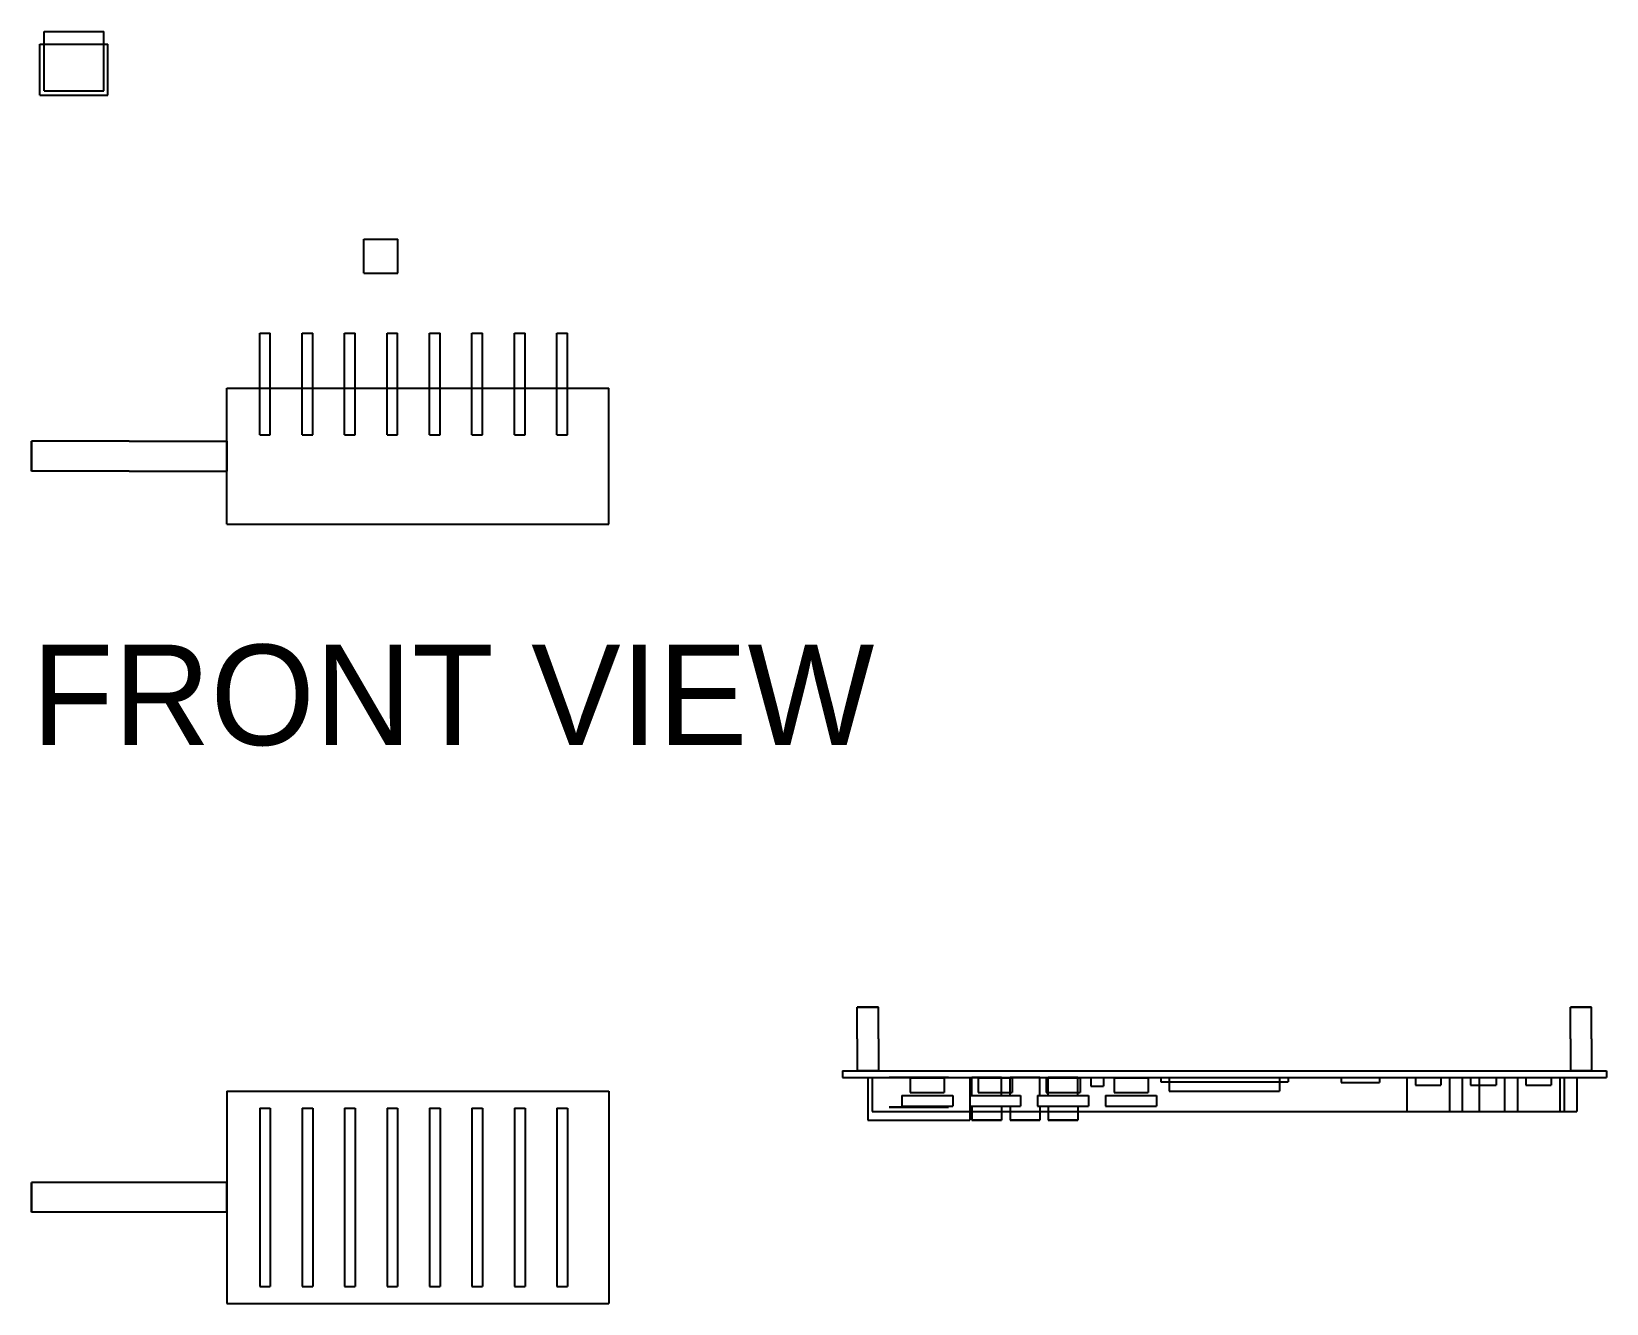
# Model space of a CAD drawing. Header units: millimetres. Extents: x -1253 to 582, y -1010 to 595.
# Drawn here: x -491 to -120, y -178.5 to 121 of the extents above; entities that cross this region are included whole.
import ezdxf

# ---------------------------------------------------------------- set-up
doc = ezdxf.new("R2010")
doc.units = ezdxf.units.MM
for name, color, linetype in [('HIDDEN', 8, 'Continuous'), ('TEXT', 5, 'Continuous'), ('VISIBLE', 7, 'Continuous')]:
    doc.layers.add(name, color=color, linetype=linetype)

msp = doc.modelspace()

# ---------------------------------------------------------------- linework, layer by layer
at = {"layer": 'HIDDEN'}
for points in [[(-488, 121), (-474, 121)], [(-488, 107), (-488, 121)], [(-474, 107), (-474, 121)], [(-489, 118), (-473, 118)], [(-489, 106), (-489, 118)], [(-488, 107), (-488, 118)], [(-474, 107), (-474, 118)], [(-473, 106), (-473, 118)], [(-489, 106), (-473, 106)], [(-488, 107), (-474, 107)], [(-488, 107), (-474, 107)], [(-412.7, 72.1), (-404.7, 72.1)], [(-412.7, 64.1), (-412.7, 72.1)], [(-404.7, 64.1), (-404.7, 72.1)], [(-412.7, 64.1), (-404.7, 64.1)], [(-437.25, 50), (-434.75, 50)], [(-437.25, 26), (-437.25, 50)], [(-434.75, 26), (-434.75, 50)], [(-427.25, 50), (-424.75, 50)], [(-427.25, 26), (-427.25, 50)], [(-424.75, 26), (-424.75, 50)], [(-417.25, 50), (-414.75, 50)], [(-417.25, 26), (-417.25, 50)], [(-414.75, 26), (-414.75, 50)], [(-407.25, 50), (-404.75, 50)], [(-407.25, 26), (-407.25, 50)], [(-404.75, 26), (-404.75, 50)], [(-397.25, 50), (-394.75, 50)], [(-397.25, 26), (-397.25, 50)], [(-394.75, 26), (-394.75, 50)], [(-387.25, 50), (-384.75, 50)], [(-387.25, 26), (-387.25, 50)], [(-384.75, 26), (-384.75, 50)], [(-377.25, 50), (-374.75, 50)], [(-377.25, 26), (-377.25, 50)], [(-374.75, 26), (-374.75, 50)], [(-367.25, 50), (-364.75, 50)], [(-367.25, 26), (-367.25, 50)], [(-364.75, 26), (-364.75, 50)], [(-445, 37), (-355, 37)], [(-445, 5), (-445, 37)], [(-437.25, 26), (-437.25, 37)], [(-434.75, 26), (-434.75, 37)], [(-427.25, 26), (-427.25, 37)], [(-424.75, 26), (-424.75, 37)], [(-417.25, 26), (-417.25, 37)], [(-414.75, 26), (-414.75, 37)], [(-407.25, 26), (-407.25, 37)], [(-404.75, 26), (-404.75, 37)], [(-397.25, 26), (-397.25, 37)], [(-394.75, 26), (-394.75, 37)], [(-387.25, 26), (-387.25, 37)], [(-384.75, 26), (-384.75, 37)], [(-377.25, 26), (-377.25, 37)], [(-374.75, 26), (-374.75, 37)], [(-367.25, 26), (-367.25, 37)], [(-364.75, 26), (-364.75, 37)], [(-355, 5), (-355, 37)], [(-437.25, 26), (-434.75, 26)], [(-437.25, 26), (-434.75, 26)], [(-427.25, 26), (-424.75, 26)], [(-427.25, 26), (-424.75, 26)], [(-417.25, 26), (-414.75, 26)], [(-417.25, 26), (-414.75, 26)], [(-407.25, 26), (-404.75, 26)], [(-407.25, 26), (-404.75, 26)], [(-397.25, 26), (-394.75, 26)], [(-397.25, 26), (-394.75, 26)], [(-387.25, 26), (-384.75, 26)], [(-387.25, 26), (-384.75, 26)], [(-377.25, 26), (-374.75, 26)], [(-377.25, 26), (-374.75, 26)], [(-367.25, 26), (-364.75, 26)], [(-367.25, 26), (-364.75, 26)], [(-491, 24.5), (-491, 24.47)], [(-491, 24.47), (-491, 24.27)], [(-491, 24.27), (-491, 23.88)], [(-491, 23.88), (-491, 23.32)], [(-491, 23.32), (-491, 22.63)], [(-491, 22.63), (-491, 21.84)], [(-445, 24.5), (-445, 24.47)], [(-445, 24.47), (-445, 24.5)], [(-445, 24.47), (-445, 24.27)], [(-445, 24.27), (-445, 24.47)], [(-445, 24.27), (-445, 23.88)], [(-445, 23.88), (-445, 24.27)], [(-445, 23.88), (-445, 23.32)], [(-445, 23.32), (-445, 23.88)], [(-445, 23.32), (-445, 22.63)], [(-445, 22.63), (-445, 23.32)], [(-445, 22.63), (-445, 21.84)], [(-445, 21.84), (-445, 22.63)], [(-491, 21.84), (-491, 21)], [(-491, 21), (-491, 20.16)], [(-491, 20.16), (-491, 19.37)], [(-491, 19.37), (-491, 18.68)], [(-491, 18.68), (-491, 18.12)], [(-445, 21.84), (-445, 21)], [(-445, 21), (-445, 21.84)], [(-445, 20.16), (-445, 21)], [(-445, 21), (-445, 20.16)], [(-445, 19.37), (-445, 20.16)], [(-445, 20.16), (-445, 19.37)], [(-445, 18.68), (-445, 19.37)], [(-445, 19.37), (-445, 18.68)], [(-445, 18.12), (-445, 18.68)], [(-445, 18.68), (-445, 18.12)], [(-491, 18.12), (-491, 17.73)], [(-491, 17.73), (-491, 17.53)], [(-491, 17.53), (-491, 17.5)], [(-445, 17.73), (-445, 18.12)], [(-445, 18.12), (-445, 17.73)], [(-445, 17.53), (-445, 17.73)], [(-445, 17.73), (-445, 17.53)], [(-445, 17.5), (-445, 17.53)], [(-445, 17.53), (-445, 17.5)], [(-445, 5), (-355, 5)], [(-296.5, -108.72), (-296.48, -108.72)], [(-296.48, -108.72), (-296.5, -108.72)], [(-296.5, -108.72), (-296.48, -108.72)], [(-296.48, -108.72), (-296.34, -108.72)], [(-296.34, -108.72), (-296.48, -108.72)], [(-296.48, -108.72), (-296.34, -108.72)], [(-296.34, -108.72), (-296.06, -108.72)], [(-296.06, -108.72), (-296.34, -108.72)], [(-296.34, -108.72), (-296.06, -108.72)], [(-296.06, -108.72), (-295.66, -108.72)], [(-295.66, -108.72), (-296.06, -108.72)], [(-296.06, -108.72), (-295.66, -108.72)], [(-295.66, -108.72), (-295.16, -108.72)], [(-295.16, -108.72), (-295.66, -108.72)], [(-295.66, -108.72), (-295.16, -108.72)], [(-295.16, -108.72), (-294.6, -108.72)], [(-294.6, -108.72), (-295.16, -108.72)], [(-295.16, -108.72), (-294.6, -108.72)], [(-294.6, -108.72), (-294, -108.72)], [(-294, -108.72), (-294.6, -108.72)], [(-294.6, -108.72), (-294, -108.72)], [(-293.4, -108.72), (-294, -108.72)], [(-294, -108.72), (-293.4, -108.72)], [(-294, -108.72), (-293.4, -108.72)], [(-292.84, -108.72), (-293.4, -108.72)], [(-293.4, -108.72), (-292.84, -108.72)], [(-293.4, -108.72), (-292.84, -108.72)], [(-292.34, -108.72), (-292.84, -108.72)], [(-292.84, -108.72), (-292.34, -108.72)], [(-292.84, -108.72), (-292.34, -108.72)], [(-291.94, -108.72), (-292.34, -108.72)], [(-292.34, -108.72), (-291.94, -108.72)], [(-292.34, -108.72), (-291.94, -108.72)], [(-291.66, -108.72), (-291.94, -108.72)], [(-291.94, -108.72), (-291.66, -108.72)], [(-291.94, -108.72), (-291.66, -108.72)], [(-291.52, -108.72), (-291.66, -108.72)], [(-291.66, -108.72), (-291.52, -108.72)], [(-291.66, -108.72), (-291.52, -108.72)], [(-291.5, -108.72), (-291.52, -108.72)], [(-291.52, -108.72), (-291.5, -108.72)], [(-291.52, -108.72), (-291.5, -108.72)], [(-128.5, -108.72), (-128.48, -108.72)], [(-128.48, -108.72), (-128.5, -108.72)], [(-128.5, -108.72), (-128.48, -108.72)], [(-128.48, -108.72), (-128.34, -108.72)], [(-128.34, -108.72), (-128.48, -108.72)], [(-128.48, -108.72), (-128.34, -108.72)], [(-128.34, -108.72), (-128.06, -108.72)], [(-128.06, -108.72), (-128.34, -108.72)], [(-128.34, -108.72), (-128.06, -108.72)], [(-128.06, -108.72), (-127.66, -108.72)], [(-127.66, -108.72), (-128.06, -108.72)], [(-128.06, -108.72), (-127.66, -108.72)], [(-127.66, -108.72), (-127.16, -108.72)], [(-127.16, -108.72), (-127.66, -108.72)], [(-127.66, -108.72), (-127.16, -108.72)], [(-127.16, -108.72), (-126.6, -108.72)], [(-126.6, -108.72), (-127.16, -108.72)], [(-127.16, -108.72), (-126.6, -108.72)], [(-126.6, -108.72), (-126, -108.72)], [(-126, -108.72), (-126.6, -108.72)], [(-126.6, -108.72), (-126, -108.72)], [(-125.4, -108.72), (-126, -108.72)], [(-126, -108.72), (-125.4, -108.72)], [(-126, -108.72), (-125.4, -108.72)], [(-124.84, -108.72), (-125.4, -108.72)], [(-125.4, -108.72), (-124.84, -108.72)], [(-125.4, -108.72), (-124.84, -108.72)], [(-124.34, -108.72), (-124.84, -108.72)], [(-124.84, -108.72), (-124.34, -108.72)], [(-124.84, -108.72), (-124.34, -108.72)], [(-123.94, -108.72), (-124.34, -108.72)], [(-124.34, -108.72), (-123.94, -108.72)], [(-124.34, -108.72), (-123.94, -108.72)], [(-123.66, -108.72), (-123.94, -108.72)], [(-123.94, -108.72), (-123.66, -108.72)], [(-123.94, -108.72), (-123.66, -108.72)], [(-123.52, -108.72), (-123.66, -108.72)], [(-123.66, -108.72), (-123.52, -108.72)], [(-123.66, -108.72), (-123.52, -108.72)], [(-123.5, -108.72), (-123.52, -108.72)], [(-123.52, -108.72), (-123.5, -108.72)], [(-123.52, -108.72), (-123.5, -108.72)], [(-300, -123.72), (-120, -123.72)], [(-300, -123.72), (-300, -125.32)], [(-300, -125.32), (-120, -125.32)], [(-296.5, -123.72), (-296.48, -123.72)], [(-296.48, -123.72), (-296.5, -123.72)], [(-296.5, -123.72), (-296.48, -123.72)], [(-296.48, -123.72), (-296.5, -123.72)], [(-296.48, -123.72), (-296.34, -123.72)], [(-296.34, -123.72), (-296.48, -123.72)], [(-296.48, -123.72), (-296.34, -123.72)], [(-296.34, -123.72), (-296.48, -123.72)], [(-296.34, -123.72), (-296.06, -123.72)], [(-296.06, -123.72), (-296.34, -123.72)], [(-296.34, -123.72), (-296.06, -123.72)], [(-296.06, -123.72), (-296.34, -123.72)], [(-296.06, -123.72), (-295.66, -123.72)], [(-295.66, -123.72), (-296.06, -123.72)], [(-296.06, -123.72), (-295.66, -123.72)], [(-295.66, -123.72), (-296.06, -123.72)], [(-295.66, -123.72), (-295.16, -123.72)], [(-295.16, -123.72), (-295.66, -123.72)], [(-295.66, -123.72), (-295.16, -123.72)], [(-295.16, -123.72), (-295.66, -123.72)], [(-295.16, -123.72), (-294.6, -123.72)], [(-294.6, -123.72), (-295.16, -123.72)], [(-295.16, -123.72), (-294.6, -123.72)], [(-294.6, -123.72), (-295.16, -123.72)], [(-294.6, -123.72), (-294, -123.72)], [(-294, -123.72), (-294.6, -123.72)], [(-294.6, -123.72), (-294, -123.72)], [(-294, -123.72), (-294.6, -123.72)], [(-293.4, -123.72), (-294, -123.72)], [(-294, -123.72), (-293.4, -123.72)], [(-293.4, -123.72), (-294, -123.72)], [(-294, -123.72), (-293.4, -123.72)], [(-294, -125.32), (-270, -125.32)], [(-294, -125.32), (-270, -125.32)], [(-294, -125.32), (-294, -135.32)], [(-292.84, -123.72), (-293.4, -123.72)], [(-293.4, -123.72), (-292.84, -123.72)], [(-292.84, -123.72), (-293.4, -123.72)], [(-293.4, -123.72), (-292.84, -123.72)], [(-293, -125.32), (-127, -125.32)], [(-293, -125.32), (-127, -125.32)], [(-293, -125.32), (-293, -133.32)], [(-293, -125.32), (-293, -133.32)], [(-292.34, -123.72), (-292.84, -123.72)], [(-292.84, -123.72), (-292.34, -123.72)], [(-292.34, -123.72), (-292.84, -123.72)], [(-292.84, -123.72), (-292.34, -123.72)], [(-291.94, -123.72), (-292.34, -123.72)], [(-292.34, -123.72), (-291.94, -123.72)], [(-291.94, -123.72), (-292.34, -123.72)], [(-292.34, -123.72), (-291.94, -123.72)], [(-291.66, -123.72), (-291.94, -123.72)], [(-291.94, -123.72), (-291.66, -123.72)], [(-291.66, -123.72), (-291.94, -123.72)], [(-291.94, -123.72), (-291.66, -123.72)], [(-291.52, -123.72), (-291.66, -123.72)], [(-291.66, -123.72), (-291.52, -123.72)], [(-291.52, -123.72), (-291.66, -123.72)], [(-291.66, -123.72), (-291.52, -123.72)], [(-291.5, -123.72), (-291.52, -123.72)], [(-291.52, -123.72), (-291.5, -123.72)], [(-291.5, -123.72), (-291.52, -123.72)], [(-291.52, -123.72), (-291.5, -123.72)], [(-289, -125.32), (-288.95, -125.32)], [(-288.95, -125.32), (-289, -125.32)], [(-288.95, -125.32), (-288.55, -125.32)], [(-288.55, -125.32), (-288.95, -125.32)], [(-288.55, -125.32), (-287.76, -125.32)], [(-287.76, -125.32), (-288.55, -125.32)], [(-287.76, -125.32), (-286.64, -125.32)], [(-286.64, -125.32), (-287.76, -125.32)], [(-286.64, -125.32), (-285.25, -125.32)], [(-285.25, -125.32), (-286.64, -125.32)], [(-285.25, -125.32), (-283.68, -125.32)], [(-283.68, -125.32), (-285.25, -125.32)], [(-284, -125.37), (-276, -125.37)], [(-284, -125.37), (-276, -125.37)], [(-284, -125.37), (-284, -128.87)], [(-284, -125.37), (-284, -128.87)], [(-283.68, -125.32), (-282, -125.32)], [(-282, -125.32), (-283.68, -125.32)], [(-280.32, -125.32), (-282, -125.32)], [(-282, -125.32), (-280.32, -125.32)], [(-278.75, -125.32), (-280.32, -125.32)], [(-280.32, -125.32), (-278.75, -125.32)], [(-277.36, -125.32), (-278.75, -125.32)], [(-278.75, -125.32), (-277.36, -125.32)], [(-276.24, -125.32), (-277.36, -125.32)], [(-277.36, -125.32), (-276.24, -125.32)], [(-275.45, -125.32), (-276.24, -125.32)], [(-276.24, -125.32), (-275.45, -125.32)], [(-276, -125.37), (-276, -128.87)], [(-276, -125.37), (-276, -128.87)], [(-275.05, -125.32), (-275.45, -125.32)], [(-275.45, -125.32), (-275.05, -125.32)], [(-275, -125.32), (-275.05, -125.32)], [(-275.05, -125.32), (-275, -125.32)], [(-270, -125.32), (-270, -135.32)], [(-269.5, -125.32), (-269.47, -125.32)], [(-269.47, -125.32), (-269.5, -125.32)], [(-269.47, -125.32), (-269.27, -125.32)], [(-269.27, -125.32), (-269.47, -125.32)], [(-269.27, -125.32), (-268.88, -125.32)], [(-268.88, -125.32), (-269.27, -125.32)], [(-268.88, -125.32), (-268.32, -125.32)], [(-268.32, -125.32), (-268.88, -125.32)], [(-268.32, -125.32), (-267.63, -125.32)], [(-267.63, -125.32), (-268.32, -125.32)], [(-268, -125.37), (-262.5, -125.37)], [(-268, -125.37), (-260, -125.37)], [(-268, -125.37), (-268, -128.87)], [(-268, -125.37), (-268, -128.87)], [(-267.63, -125.32), (-266.84, -125.32)], [(-266.84, -125.32), (-267.63, -125.32)], [(-266.84, -125.32), (-266, -125.32)], [(-266, -125.32), (-266.84, -125.32)], [(-265.16, -125.32), (-266, -125.32)], [(-266, -125.32), (-265.16, -125.32)], [(-264.37, -125.32), (-265.16, -125.32)], [(-265.16, -125.32), (-264.37, -125.32)], [(-263.68, -125.32), (-264.37, -125.32)], [(-264.37, -125.32), (-263.68, -125.32)], [(-263.12, -125.32), (-263.68, -125.32)], [(-263.68, -125.32), (-263.12, -125.32)], [(-262.73, -125.32), (-263.12, -125.32)], [(-263.12, -125.32), (-262.73, -125.32)], [(-262.53, -125.32), (-262.73, -125.32)], [(-262.73, -125.32), (-262.53, -125.32)], [(-262.5, -125.32), (-262.53, -125.32)], [(-262.53, -125.32), (-262.5, -125.32)], [(-260.5, -125.32), (-260.47, -125.32)], [(-260.47, -125.32), (-260.5, -125.32)], [(-260.5, -125.37), (-260, -125.37)], [(-260.47, -125.32), (-260.27, -125.32)], [(-260.27, -125.32), (-260.47, -125.32)], [(-260.27, -125.32), (-259.88, -125.32)], [(-259.88, -125.32), (-260.27, -125.32)], [(-260, -125.37), (-260, -128.87)], [(-260, -125.37), (-260, -128.87)], [(-259.88, -125.32), (-259.32, -125.32)], [(-259.32, -125.32), (-259.88, -125.32)], [(-259.32, -125.32), (-258.63, -125.32)], [(-258.63, -125.32), (-259.32, -125.32)], [(-258.63, -125.32), (-257.84, -125.32)], [(-257.84, -125.32), (-258.63, -125.32)], [(-257.84, -125.32), (-257, -125.32)], [(-257, -125.32), (-257.84, -125.32)], [(-256.16, -125.32), (-257, -125.32)], [(-257, -125.32), (-256.16, -125.32)], [(-255.37, -125.32), (-256.16, -125.32)], [(-256.16, -125.32), (-255.37, -125.32)], [(-254.68, -125.32), (-255.37, -125.32)], [(-255.37, -125.32), (-254.68, -125.32)], [(-254.12, -125.32), (-254.68, -125.32)], [(-254.68, -125.32), (-254.12, -125.32)], [(-253.73, -125.32), (-254.12, -125.32)], [(-254.12, -125.32), (-253.73, -125.32)], [(-253.53, -125.32), (-253.73, -125.32)], [(-253.73, -125.32), (-253.53, -125.32)], [(-253.5, -125.32), (-253.53, -125.32)], [(-253.53, -125.32), (-253.5, -125.32)], [(-252, -125.37), (-244, -125.37)], [(-252, -125.37), (-252, -128.87)], [(-251.5, -125.32), (-251.47, -125.32)], [(-251.47, -125.32), (-251.5, -125.32)], [(-251.5, -125.37), (-244.5, -125.37)], [(-251.47, -125.32), (-251.27, -125.32)], [(-251.27, -125.32), (-251.47, -125.32)], [(-251.27, -125.32), (-250.88, -125.32)], [(-250.88, -125.32), (-251.27, -125.32)], [(-250.88, -125.32), (-250.32, -125.32)], [(-250.32, -125.32), (-250.88, -125.32)], [(-250.32, -125.32), (-249.63, -125.32)], [(-249.63, -125.32), (-250.32, -125.32)], [(-249.63, -125.32), (-248.84, -125.32)], [(-248.84, -125.32), (-249.63, -125.32)], [(-248.84, -125.32), (-248, -125.32)], [(-248, -125.32), (-248.84, -125.32)], [(-247.16, -125.32), (-248, -125.32)], [(-248, -125.32), (-247.16, -125.32)], [(-246.37, -125.32), (-247.16, -125.32)], [(-247.16, -125.32), (-246.37, -125.32)], [(-245.68, -125.32), (-246.37, -125.32)], [(-246.37, -125.32), (-245.68, -125.32)], [(-245.12, -125.32), (-245.68, -125.32)], [(-245.68, -125.32), (-245.12, -125.32)], [(-244.73, -125.32), (-245.12, -125.32)], [(-245.12, -125.32), (-244.73, -125.32)], [(-244.53, -125.32), (-244.73, -125.32)], [(-244.73, -125.32), (-244.53, -125.32)], [(-244.5, -125.32), (-244.53, -125.32)], [(-244.53, -125.32), (-244.5, -125.32)], [(-244, -125.37), (-244, -128.87)], [(-241.5, -125.32), (-238.5, -125.32)], [(-241.5, -125.32), (-238.5, -125.32)], [(-241.5, -125.32), (-241.5, -127.32)], [(-238.5, -125.32), (-238.5, -127.32)], [(-236, -125.37), (-228, -125.37)], [(-236, -125.37), (-236, -128.87)], [(-228, -125.37), (-228, -128.87)], [(-225, -125.32), (-195, -125.32)], [(-225, -125.32), (-195, -125.32)], [(-225, -125.32), (-225, -126.32)], [(-223, -125.32), (-197, -125.32)], [(-223, -125.32), (-197, -125.32)], [(-223, -125.32), (-223, -126.32)], [(-223, -125.32), (-223, -128.52)], [(-197, -125.32), (-197, -126.32)], [(-197, -125.32), (-197, -128.52)], [(-195, -125.32), (-195, -126.32)], [(-182.5, -125.32), (-173.5, -125.32)], [(-182.5, -125.32), (-173.5, -125.32)], [(-182.5, -125.32), (-182.5, -126.52)], [(-173.5, -125.32), (-173.5, -126.52)], [(-167, -125.32), (-157, -125.32)], [(-167, -125.32), (-157, -125.32)], [(-167, -125.32), (-167, -133.32)], [(-165, -125.32), (-159, -125.32)], [(-165, -125.32), (-159, -125.32)], [(-165, -125.32), (-165, -127.12)], [(-165, -125.32), (-165, -127.12)], [(-159, -125.32), (-159, -127.12)], [(-159, -125.32), (-159, -127.12)], [(-157, -125.32), (-157, -133.32)], [(-154, -125.32), (-144, -125.32)], [(-154, -125.32), (-144, -125.32)], [(-154, -125.32), (-154, -133.32)], [(-152, -125.32), (-146, -125.32)], [(-152, -125.32), (-146, -125.32)], [(-152, -125.32), (-152, -127.12)], [(-152, -125.32), (-152, -127.12)], [(-150, -125.32), (-130, -125.32)], [(-150, -125.32), (-130, -125.32)], [(-150, -125.32), (-150, -133.32)], [(-146, -125.32), (-146, -127.12)], [(-146, -125.32), (-146, -127.12)], [(-144, -125.32), (-144, -133.32)], [(-144, -125.32), (-144, -133.32)], [(-141, -125.32), (-131, -125.32)], [(-141, -125.32), (-131, -125.32)], [(-141, -125.32), (-141, -133.32)], [(-141, -125.32), (-141, -133.32)], [(-139, -125.32), (-133, -125.32)], [(-139, -125.32), (-133, -125.32)], [(-139, -125.32), (-139, -127.12)], [(-139, -125.32), (-139, -127.12)], [(-133, -125.32), (-133, -127.12)], [(-133, -125.32), (-133, -127.12)], [(-131, -125.32), (-131, -133.32)], [(-131, -125.32), (-131, -133.32)], [(-130, -125.32), (-130, -133.32)], [(-128.5, -123.72), (-128.48, -123.72)], [(-128.48, -123.72), (-128.5, -123.72)], [(-128.5, -123.72), (-128.48, -123.72)], [(-128.48, -123.72), (-128.5, -123.72)], [(-128.48, -123.72), (-128.34, -123.72)], [(-128.34, -123.72), (-128.48, -123.72)], [(-128.48, -123.72), (-128.34, -123.72)], [(-128.34, -123.72), (-128.48, -123.72)], [(-128.34, -123.72), (-128.06, -123.72)], [(-128.06, -123.72), (-128.34, -123.72)], [(-128.34, -123.72), (-128.06, -123.72)], [(-128.06, -123.72), (-128.34, -123.72)], [(-128.06, -123.72), (-127.66, -123.72)], [(-127.66, -123.72), (-128.06, -123.72)], [(-128.06, -123.72), (-127.66, -123.72)], [(-127.66, -123.72), (-128.06, -123.72)], [(-127.66, -123.72), (-127.16, -123.72)], [(-127.16, -123.72), (-127.66, -123.72)], [(-127.66, -123.72), (-127.16, -123.72)], [(-127.16, -123.72), (-127.66, -123.72)], [(-127.16, -123.72), (-126.6, -123.72)], [(-126.6, -123.72), (-127.16, -123.72)], [(-127.16, -123.72), (-126.6, -123.72)], [(-126.6, -123.72), (-127.16, -123.72)], [(-127, -125.32), (-127, -133.32)], [(-126.6, -123.72), (-126, -123.72)], [(-126, -123.72), (-126.6, -123.72)], [(-126.6, -123.72), (-126, -123.72)], [(-126, -123.72), (-126.6, -123.72)], [(-125.4, -123.72), (-126, -123.72)], [(-126, -123.72), (-125.4, -123.72)], [(-125.4, -123.72), (-126, -123.72)], [(-126, -123.72), (-125.4, -123.72)], [(-124.84, -123.72), (-125.4, -123.72)], [(-125.4, -123.72), (-124.84, -123.72)], [(-124.84, -123.72), (-125.4, -123.72)], [(-125.4, -123.72), (-124.84, -123.72)], [(-124.34, -123.72), (-124.84, -123.72)], [(-124.84, -123.72), (-124.34, -123.72)], [(-124.34, -123.72), (-124.84, -123.72)], [(-124.84, -123.72), (-124.34, -123.72)], [(-123.94, -123.72), (-124.34, -123.72)], [(-124.34, -123.72), (-123.94, -123.72)], [(-123.94, -123.72), (-124.34, -123.72)], [(-124.34, -123.72), (-123.94, -123.72)], [(-123.66, -123.72), (-123.94, -123.72)], [(-123.94, -123.72), (-123.66, -123.72)], [(-123.66, -123.72), (-123.94, -123.72)], [(-123.94, -123.72), (-123.66, -123.72)], [(-123.52, -123.72), (-123.66, -123.72)], [(-123.66, -123.72), (-123.52, -123.72)], [(-123.52, -123.72), (-123.66, -123.72)], [(-123.66, -123.72), (-123.52, -123.72)], [(-123.5, -123.72), (-123.52, -123.72)], [(-123.52, -123.72), (-123.5, -123.72)], [(-123.5, -123.72), (-123.52, -123.72)], [(-123.52, -123.72), (-123.5, -123.72)], [(-120, -123.72), (-120, -125.32)], [(-445, -128.52), (-355, -128.52)], [(-445, -128.52), (-445, -178.52)], [(-355, -128.52), (-355, -178.52)], [(-286, -129.57), (-274, -129.57)], [(-286, -129.57), (-274, -129.57)], [(-286, -129.57), (-286, -132.07)], [(-286, -129.57), (-286, -132.07)], [(-284, -128.87), (-276, -128.87)], [(-284, -128.87), (-276, -128.87)], [(-274, -129.57), (-274, -132.07)], [(-274, -129.57), (-274, -132.07)], [(-270, -129.57), (-258, -129.57)], [(-270, -129.57), (-270, -132.07)], [(-270, -129.57), (-270, -132.07)], [(-268, -128.87), (-262.5, -128.87)], [(-268, -128.87), (-260, -128.87)], [(-260.5, -128.87), (-260, -128.87)], [(-258, -129.57), (-258, -132.07)], [(-254, -129.57), (-242, -129.57)], [(-254, -129.57), (-254, -132.07)], [(-252, -128.87), (-244, -128.87)], [(-251.5, -128.87), (-244.5, -128.87)], [(-242, -129.57), (-242, -132.07)], [(-241.5, -127.32), (-238.5, -127.32)], [(-238, -129.57), (-226, -129.57)], [(-238, -129.57), (-238, -132.07)], [(-236, -128.87), (-228, -128.87)], [(-226, -129.57), (-226, -132.07)], [(-225, -126.32), (-195, -126.32)], [(-223, -128.52), (-197, -128.52)], [(-182.5, -126.52), (-173.5, -126.52)], [(-165, -127.12), (-159, -127.12)], [(-165, -127.12), (-159, -127.12)], [(-152, -127.12), (-146, -127.12)], [(-152, -127.12), (-146, -127.12)], [(-139, -127.12), (-133, -127.12)], [(-139, -127.12), (-133, -127.12)], [(-437.25, -132.52), (-434.75, -132.52)], [(-437.25, -132.52), (-437.25, -174.52)], [(-434.75, -132.52), (-434.75, -174.52)], [(-427.25, -132.52), (-424.75, -132.52)], [(-427.25, -132.52), (-427.25, -174.52)], [(-424.75, -132.52), (-424.75, -174.52)], [(-417.25, -132.52), (-414.75, -132.52)], [(-417.25, -132.52), (-417.25, -174.52)], [(-414.75, -132.52), (-414.75, -174.52)], [(-407.25, -132.52), (-404.75, -132.52)], [(-407.25, -132.52), (-407.25, -174.52)], [(-404.75, -132.52), (-404.75, -174.52)], [(-397.25, -132.52), (-394.75, -132.52)], [(-397.25, -132.52), (-397.25, -174.52)], [(-394.75, -132.52), (-394.75, -174.52)], [(-387.25, -132.52), (-384.75, -132.52)], [(-387.25, -132.52), (-387.25, -174.52)], [(-384.75, -132.52), (-384.75, -174.52)], [(-377.25, -132.52), (-374.75, -132.52)], [(-377.25, -132.52), (-377.25, -174.52)], [(-374.75, -132.52), (-374.75, -174.52)], [(-367.25, -132.52), (-364.75, -132.52)], [(-367.25, -132.52), (-367.25, -174.52)], [(-364.75, -132.52), (-364.75, -174.52)], [(-293, -133.32), (-270, -133.32)], [(-293, -133.32), (-127, -133.32)], [(-289, -132.32), (-288.95, -132.32)], [(-288.95, -132.32), (-289, -132.32)], [(-288.95, -132.32), (-288.55, -132.32)], [(-288.55, -132.32), (-288.95, -132.32)], [(-288.55, -132.32), (-287.76, -132.32)], [(-287.76, -132.32), (-288.55, -132.32)], [(-287.76, -132.32), (-286.64, -132.32)], [(-286.64, -132.32), (-287.76, -132.32)], [(-286.64, -132.32), (-285.25, -132.32)], [(-285.25, -132.32), (-286.64, -132.32)], [(-286, -132.07), (-274, -132.07)], [(-286, -132.07), (-274, -132.07)], [(-285.25, -132.32), (-283.68, -132.32)], [(-283.68, -132.32), (-285.25, -132.32)], [(-283.68, -132.32), (-282, -132.32)], [(-282, -132.32), (-283.68, -132.32)], [(-280.32, -132.32), (-282, -132.32)], [(-282, -132.32), (-280.32, -132.32)], [(-278.75, -132.32), (-280.32, -132.32)], [(-280.32, -132.32), (-278.75, -132.32)], [(-277.36, -132.32), (-278.75, -132.32)], [(-278.75, -132.32), (-277.36, -132.32)], [(-276.24, -132.32), (-277.36, -132.32)], [(-277.36, -132.32), (-276.24, -132.32)], [(-275.45, -132.32), (-276.24, -132.32)], [(-276.24, -132.32), (-275.45, -132.32)], [(-275.05, -132.32), (-275.45, -132.32)], [(-275.45, -132.32), (-275.05, -132.32)], [(-275, -132.32), (-275.05, -132.32)], [(-275.05, -132.32), (-275, -132.32)], [(-270, -132.07), (-258, -132.07)], [(-269.5, -133.32), (-262.5, -133.32)], [(-260.5, -133.32), (-253.5, -133.32)], [(-254, -132.07), (-242, -132.07)], [(-251.5, -133.32), (-244.5, -133.32)], [(-238, -132.07), (-226, -132.07)], [(-167, -133.32), (-157, -133.32)], [(-154, -133.32), (-144, -133.32)], [(-150, -133.32), (-144, -133.32)], [(-150, -133.32), (-130, -133.32)], [(-141, -133.32), (-131, -133.32)], [(-141, -133.32), (-131, -133.32)], [(-294, -135.32), (-270, -135.32)], [(-269.5, -135.32), (-269.47, -135.32)], [(-269.47, -135.32), (-269.27, -135.32)], [(-269.27, -135.32), (-268.88, -135.32)], [(-268.88, -135.32), (-268.32, -135.32)], [(-268.32, -135.32), (-267.63, -135.32)], [(-267.63, -135.32), (-266.84, -135.32)], [(-266.84, -135.32), (-266, -135.32)], [(-266, -135.32), (-265.16, -135.32)], [(-265.16, -135.32), (-264.37, -135.32)], [(-264.37, -135.32), (-263.68, -135.32)], [(-263.68, -135.32), (-263.12, -135.32)], [(-263.12, -135.32), (-262.73, -135.32)], [(-262.73, -135.32), (-262.53, -135.32)], [(-262.53, -135.32), (-262.5, -135.32)], [(-260.5, -135.32), (-260.47, -135.32)], [(-260.47, -135.32), (-260.27, -135.32)], [(-260.27, -135.32), (-259.88, -135.32)], [(-259.88, -135.32), (-259.32, -135.32)], [(-259.32, -135.32), (-258.63, -135.32)], [(-258.63, -135.32), (-257.84, -135.32)], [(-257.84, -135.32), (-257, -135.32)], [(-257, -135.32), (-256.16, -135.32)], [(-256.16, -135.32), (-255.37, -135.32)], [(-255.37, -135.32), (-254.68, -135.32)], [(-254.68, -135.32), (-254.12, -135.32)], [(-254.12, -135.32), (-253.73, -135.32)], [(-253.73, -135.32), (-253.53, -135.32)], [(-253.53, -135.32), (-253.5, -135.32)], [(-251.5, -135.32), (-251.47, -135.32)], [(-251.47, -135.32), (-251.27, -135.32)], [(-251.27, -135.32), (-250.88, -135.32)], [(-250.88, -135.32), (-250.32, -135.32)], [(-250.32, -135.32), (-249.63, -135.32)], [(-249.63, -135.32), (-248.84, -135.32)], [(-248.84, -135.32), (-248, -135.32)], [(-248, -135.32), (-247.16, -135.32)], [(-247.16, -135.32), (-246.37, -135.32)], [(-246.37, -135.32), (-245.68, -135.32)], [(-245.68, -135.32), (-245.12, -135.32)], [(-245.12, -135.32), (-244.73, -135.32)], [(-244.73, -135.32), (-244.53, -135.32)], [(-244.53, -135.32), (-244.5, -135.32)], [(-491, -150.02), (-491, -150.12)], [(-491, -150.12), (-491, -150.42)], [(-491, -150.42), (-491, -150.9)], [(-491, -150.9), (-491, -151.53)], [(-491, -151.53), (-491, -152.28)], [(-445, -150.02), (-445, -150.12)], [(-445, -150.12), (-445, -150.02)], [(-445, -150.12), (-445, -150.42)], [(-445, -150.42), (-445, -150.12)], [(-445, -150.42), (-445, -150.9)], [(-445, -150.9), (-445, -150.42)], [(-445, -150.9), (-445, -151.53)], [(-445, -151.53), (-445, -150.9)], [(-445, -151.53), (-445, -152.28)], [(-445, -152.28), (-445, -151.53)], [(-491, -152.28), (-491, -153.1)], [(-491, -153.1), (-491, -153.94)], [(-491, -153.94), (-491, -154.76)], [(-491, -154.76), (-491, -155.51)], [(-491, -155.51), (-491, -156.14)], [(-445, -152.28), (-445, -153.1)], [(-445, -153.1), (-445, -152.28)], [(-445, -153.1), (-445, -153.94)], [(-445, -153.94), (-445, -153.1)], [(-445, -153.94), (-445, -154.76)], [(-445, -154.76), (-445, -153.94)], [(-445, -154.76), (-445, -155.51)], [(-445, -155.51), (-445, -154.76)], [(-445, -155.51), (-445, -156.14)], [(-445, -156.14), (-445, -155.51)], [(-491, -156.14), (-491, -156.62)], [(-491, -156.62), (-491, -156.92)], [(-491, -156.92), (-491, -157.02)], [(-445, -156.14), (-445, -156.62)], [(-445, -156.62), (-445, -156.14)], [(-445, -156.62), (-445, -156.92)], [(-445, -156.92), (-445, -156.62)], [(-445, -156.92), (-445, -157.02)], [(-445, -157.02), (-445, -156.92)], [(-437.25, -174.52), (-434.75, -174.52)], [(-427.25, -174.52), (-424.75, -174.52)], [(-417.25, -174.52), (-414.75, -174.52)], [(-407.25, -174.52), (-404.75, -174.52)], [(-397.25, -174.52), (-394.75, -174.52)], [(-387.25, -174.52), (-384.75, -174.52)], [(-377.25, -174.52), (-374.75, -174.52)], [(-367.25, -174.52), (-364.75, -174.52)], [(-445, -178.52), (-355, -178.52)]]:
    msp.add_lwpolyline(points, dxfattribs=at)
at = {"layer": 'VISIBLE'}
for points in [[(-488, 121), (-474, 121)], [(-488, 118), (-488, 121)], [(-474, 118), (-474, 121)], [(-489, 118), (-473, 118)], [(-489, 106), (-489, 118)], [(-473, 106), (-473, 118)], [(-489, 106), (-473, 106)], [(-412.7, 72.1), (-404.7, 72.1)], [(-412.7, 64.1), (-412.7, 72.1)], [(-404.7, 64.1), (-404.7, 72.1)], [(-412.7, 64.1), (-404.7, 64.1)], [(-437.25, 50), (-434.75, 50)], [(-437.25, 37), (-437.25, 50)], [(-434.75, 37), (-434.75, 50)], [(-427.25, 50), (-424.75, 50)], [(-427.25, 37), (-427.25, 50)], [(-424.75, 37), (-424.75, 50)], [(-417.25, 50), (-414.75, 50)], [(-417.25, 37), (-417.25, 50)], [(-414.75, 37), (-414.75, 50)], [(-407.25, 50), (-404.75, 50)], [(-407.25, 37), (-407.25, 50)], [(-404.75, 37), (-404.75, 50)], [(-397.25, 50), (-394.75, 50)], [(-397.25, 37), (-397.25, 50)], [(-394.75, 37), (-394.75, 50)], [(-387.25, 50), (-384.75, 50)], [(-387.25, 37), (-387.25, 50)], [(-384.75, 37), (-384.75, 50)], [(-377.25, 50), (-374.75, 50)], [(-377.25, 37), (-377.25, 50)], [(-374.75, 37), (-374.75, 50)], [(-367.25, 50), (-364.75, 50)], [(-367.25, 37), (-367.25, 50)], [(-364.75, 37), (-364.75, 50)], [(-445, 37), (-355, 37)], [(-445, 5), (-445, 37)], [(-355, 5), (-355, 37)], [(-491, 24.47), (-491, 24.5)], [(-468, 24.5), (-491, 24.5)], [(-491, 24.27), (-491, 24.47)], [(-491, 23.88), (-491, 24.27)], [(-491, 23.32), (-491, 23.88)], [(-491, 22.63), (-491, 23.32)], [(-491, 21.84), (-491, 22.63)], [(-468, 24.5), (-445, 24.5)], [(-491, 21), (-491, 21.84)], [(-491, 20.16), (-491, 21)], [(-491, 19.37), (-491, 20.16)], [(-491, 18.68), (-491, 19.37)], [(-491, 18.12), (-491, 18.68)], [(-491, 17.73), (-491, 18.12)], [(-491, 17.53), (-491, 17.73)], [(-491, 17.5), (-491, 17.53)], [(-468, 17.5), (-491, 17.5)], [(-468, 17.5), (-445, 17.5)], [(-445, 5), (-355, 5)], [(-296.48, -108.72), (-296.5, -108.72)], [(-296.5, -116.22), (-296.5, -108.72)], [(-296.34, -108.72), (-296.48, -108.72)], [(-296.06, -108.72), (-296.34, -108.72)], [(-295.66, -108.72), (-296.06, -108.72)], [(-295.16, -108.72), (-295.66, -108.72)], [(-294.6, -108.72), (-295.16, -108.72)], [(-294, -108.72), (-294.6, -108.72)], [(-293.4, -108.72), (-294, -108.72)], [(-292.84, -108.72), (-293.4, -108.72)], [(-292.34, -108.72), (-292.84, -108.72)], [(-291.94, -108.72), (-292.34, -108.72)], [(-291.66, -108.72), (-291.94, -108.72)], [(-291.52, -108.72), (-291.66, -108.72)], [(-291.5, -108.72), (-291.52, -108.72)], [(-291.5, -116.22), (-291.5, -108.72)], [(-128.48, -108.72), (-128.5, -108.72)], [(-128.5, -116.22), (-128.5, -108.72)], [(-128.34, -108.72), (-128.48, -108.72)], [(-128.06, -108.72), (-128.34, -108.72)], [(-127.66, -108.72), (-128.06, -108.72)], [(-127.16, -108.72), (-127.66, -108.72)], [(-126.6, -108.72), (-127.16, -108.72)], [(-126, -108.72), (-126.6, -108.72)], [(-125.4, -108.72), (-126, -108.72)], [(-124.84, -108.72), (-125.4, -108.72)], [(-124.34, -108.72), (-124.84, -108.72)], [(-123.94, -108.72), (-124.34, -108.72)], [(-123.66, -108.72), (-123.94, -108.72)], [(-123.52, -108.72), (-123.66, -108.72)], [(-123.5, -108.72), (-123.52, -108.72)], [(-123.5, -116.22), (-123.5, -108.72)], [(-296.5, -116.22), (-296.5, -123.72)], [(-291.5, -116.22), (-291.5, -123.72)], [(-128.5, -116.22), (-128.5, -123.72)], [(-123.5, -116.22), (-123.5, -123.72)], [(-300, -123.72), (-120, -123.72)], [(-300, -123.72), (-300, -125.32)], [(-300, -125.32), (-120, -125.32)], [(-294, -125.32), (-294, -135.32)], [(-270, -125.32), (-270, -135.32)], [(-269.5, -129.57), (-269.5, -125.32)], [(-262.5, -129.57), (-262.5, -125.32)], [(-262.5, -125.37), (-260.5, -125.37)], [(-260.5, -129.57), (-260.5, -125.32)], [(-253.5, -129.57), (-253.5, -125.32)], [(-252, -125.37), (-251.5, -125.37)], [(-252, -125.37), (-252, -128.87)], [(-251.5, -129.57), (-251.5, -125.32)], [(-244.5, -129.57), (-244.5, -125.32)], [(-244.5, -125.37), (-244, -125.37)], [(-244, -125.37), (-244, -128.87)], [(-241.5, -125.32), (-241.5, -127.32)], [(-238.5, -125.32), (-238.5, -127.32)], [(-236, -125.37), (-228, -125.37)], [(-236, -125.37), (-236, -128.87)], [(-228, -125.37), (-228, -128.87)], [(-225, -125.32), (-225, -126.32)], [(-195, -125.32), (-195, -126.32)], [(-182.5, -125.32), (-182.5, -126.52)], [(-173.5, -125.32), (-173.5, -126.52)], [(-167, -125.32), (-167, -133.32)], [(-157, -125.32), (-157, -133.32)], [(-154, -125.32), (-154, -133.32)], [(-150, -125.32), (-150, -133.32)], [(-130, -125.32), (-130, -133.32)], [(-127, -125.32), (-127, -133.32)], [(-120, -123.72), (-120, -125.32)], [(-445, -128.52), (-355, -128.52)], [(-445, -128.52), (-445, -178.52)], [(-355, -128.52), (-355, -178.52)], [(-270, -129.57), (-258, -129.57)], [(-262.5, -128.87), (-260.5, -128.87)], [(-258, -129.57), (-258, -132.07)], [(-254, -129.57), (-242, -129.57)], [(-254, -129.57), (-254, -132.07)], [(-252, -128.87), (-251.5, -128.87)], [(-244.5, -128.87), (-244, -128.87)], [(-242, -129.57), (-242, -132.07)], [(-241.5, -127.32), (-238.5, -127.32)], [(-238, -129.57), (-226, -129.57)], [(-238, -129.57), (-238, -132.07)], [(-236, -128.87), (-228, -128.87)], [(-226, -129.57), (-226, -132.07)], [(-225, -126.32), (-195, -126.32)], [(-223, -126.32), (-223, -128.52)], [(-223, -128.52), (-197, -128.52)], [(-197, -126.32), (-197, -128.52)], [(-182.5, -126.52), (-173.5, -126.52)], [(-437.25, -132.52), (-434.75, -132.52)], [(-437.25, -132.52), (-437.25, -174.52)], [(-434.75, -132.52), (-434.75, -174.52)], [(-427.25, -132.52), (-424.75, -132.52)], [(-427.25, -132.52), (-427.25, -174.52)], [(-424.75, -132.52), (-424.75, -174.52)], [(-417.25, -132.52), (-414.75, -132.52)], [(-417.25, -132.52), (-417.25, -174.52)], [(-414.75, -132.52), (-414.75, -174.52)], [(-407.25, -132.52), (-404.75, -132.52)], [(-407.25, -132.52), (-407.25, -174.52)], [(-404.75, -132.52), (-404.75, -174.52)], [(-397.25, -132.52), (-394.75, -132.52)], [(-397.25, -132.52), (-397.25, -174.52)], [(-394.75, -132.52), (-394.75, -174.52)], [(-387.25, -132.52), (-384.75, -132.52)], [(-387.25, -132.52), (-387.25, -174.52)], [(-384.75, -132.52), (-384.75, -174.52)], [(-377.25, -132.52), (-374.75, -132.52)], [(-377.25, -132.52), (-377.25, -174.52)], [(-374.75, -132.52), (-374.75, -174.52)], [(-367.25, -132.52), (-364.75, -132.52)], [(-367.25, -132.52), (-367.25, -174.52)], [(-364.75, -132.52), (-364.75, -174.52)], [(-270, -132.07), (-258, -132.07)], [(-270, -133.32), (-269.5, -133.32)], [(-269.5, -132.07), (-269.5, -135.32)], [(-262.5, -132.07), (-262.5, -135.32)], [(-262.5, -133.32), (-260.5, -133.32)], [(-260.5, -132.07), (-260.5, -135.32)], [(-254, -132.07), (-242, -132.07)], [(-253.5, -132.07), (-253.5, -135.32)], [(-253.5, -133.32), (-251.5, -133.32)], [(-251.5, -132.07), (-251.5, -135.32)], [(-244.5, -132.07), (-244.5, -135.32)], [(-244.5, -133.32), (-127, -133.32)], [(-238, -132.07), (-226, -132.07)], [(-167, -133.32), (-157, -133.32)], [(-154, -133.32), (-150, -133.32)], [(-150, -133.32), (-130, -133.32)], [(-294, -135.32), (-270, -135.32)], [(-269.47, -135.32), (-269.5, -135.32)], [(-269.27, -135.32), (-269.47, -135.32)], [(-268.88, -135.32), (-269.27, -135.32)], [(-268.32, -135.32), (-268.88, -135.32)], [(-267.63, -135.32), (-268.32, -135.32)], [(-266.84, -135.32), (-267.63, -135.32)], [(-266, -135.32), (-266.84, -135.32)], [(-265.16, -135.32), (-266, -135.32)], [(-264.37, -135.32), (-265.16, -135.32)], [(-263.68, -135.32), (-264.37, -135.32)], [(-263.12, -135.32), (-263.68, -135.32)], [(-262.73, -135.32), (-263.12, -135.32)], [(-262.53, -135.32), (-262.73, -135.32)], [(-262.5, -135.32), (-262.53, -135.32)], [(-260.47, -135.32), (-260.5, -135.32)], [(-260.27, -135.32), (-260.47, -135.32)], [(-259.88, -135.32), (-260.27, -135.32)], [(-259.32, -135.32), (-259.88, -135.32)], [(-258.63, -135.32), (-259.32, -135.32)], [(-257.84, -135.32), (-258.63, -135.32)], [(-257, -135.32), (-257.84, -135.32)], [(-256.16, -135.32), (-257, -135.32)], [(-255.37, -135.32), (-256.16, -135.32)], [(-254.68, -135.32), (-255.37, -135.32)], [(-254.12, -135.32), (-254.68, -135.32)], [(-253.73, -135.32), (-254.12, -135.32)], [(-253.53, -135.32), (-253.73, -135.32)], [(-253.5, -135.32), (-253.53, -135.32)], [(-251.47, -135.32), (-251.5, -135.32)], [(-251.27, -135.32), (-251.47, -135.32)], [(-250.88, -135.32), (-251.27, -135.32)], [(-250.32, -135.32), (-250.88, -135.32)], [(-249.63, -135.32), (-250.32, -135.32)], [(-248.84, -135.32), (-249.63, -135.32)], [(-248, -135.32), (-248.84, -135.32)], [(-247.16, -135.32), (-248, -135.32)], [(-246.37, -135.32), (-247.16, -135.32)], [(-245.68, -135.32), (-246.37, -135.32)], [(-245.12, -135.32), (-245.68, -135.32)], [(-244.73, -135.32), (-245.12, -135.32)], [(-244.53, -135.32), (-244.73, -135.32)], [(-244.5, -135.32), (-244.53, -135.32)], [(-491, -150.12), (-491, -150.02)], [(-445, -150.02), (-491, -150.02)], [(-491, -150.42), (-491, -150.12)], [(-491, -150.9), (-491, -150.42)], [(-491, -151.53), (-491, -150.9)], [(-491, -152.28), (-491, -151.53)], [(-491, -153.1), (-491, -152.28)], [(-491, -153.94), (-491, -153.1)], [(-491, -154.76), (-491, -153.94)], [(-491, -155.51), (-491, -154.76)], [(-491, -156.14), (-491, -155.51)], [(-491, -156.62), (-491, -156.14)], [(-491, -156.92), (-491, -156.62)], [(-491, -157.02), (-491, -156.92)], [(-445, -157.02), (-491, -157.02)], [(-437.25, -174.52), (-434.75, -174.52)], [(-427.25, -174.52), (-424.75, -174.52)], [(-417.25, -174.52), (-414.75, -174.52)], [(-407.25, -174.52), (-404.75, -174.52)], [(-397.25, -174.52), (-394.75, -174.52)], [(-387.25, -174.52), (-384.75, -174.52)], [(-377.25, -174.52), (-374.75, -174.52)], [(-367.25, -174.52), (-364.75, -174.52)], [(-445, -178.52), (-355, -178.52)]]:
    msp.add_lwpolyline(points, dxfattribs=at)

# ---------------------------------------------------------------- texts
at = {"layer": 'TEXT'}
msp.add_text('FRONT VIEW', height=23.65, dxfattribs=at).set_placement((-491, -47.03))

doc.saveas('drawing.dxf')
